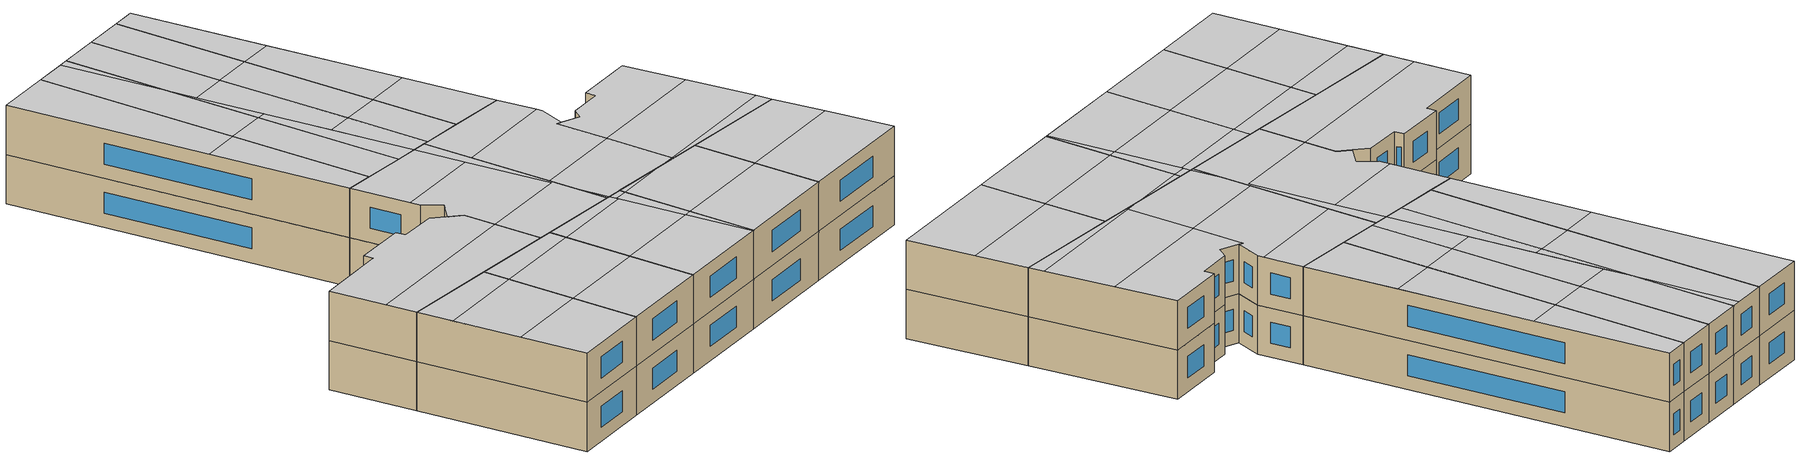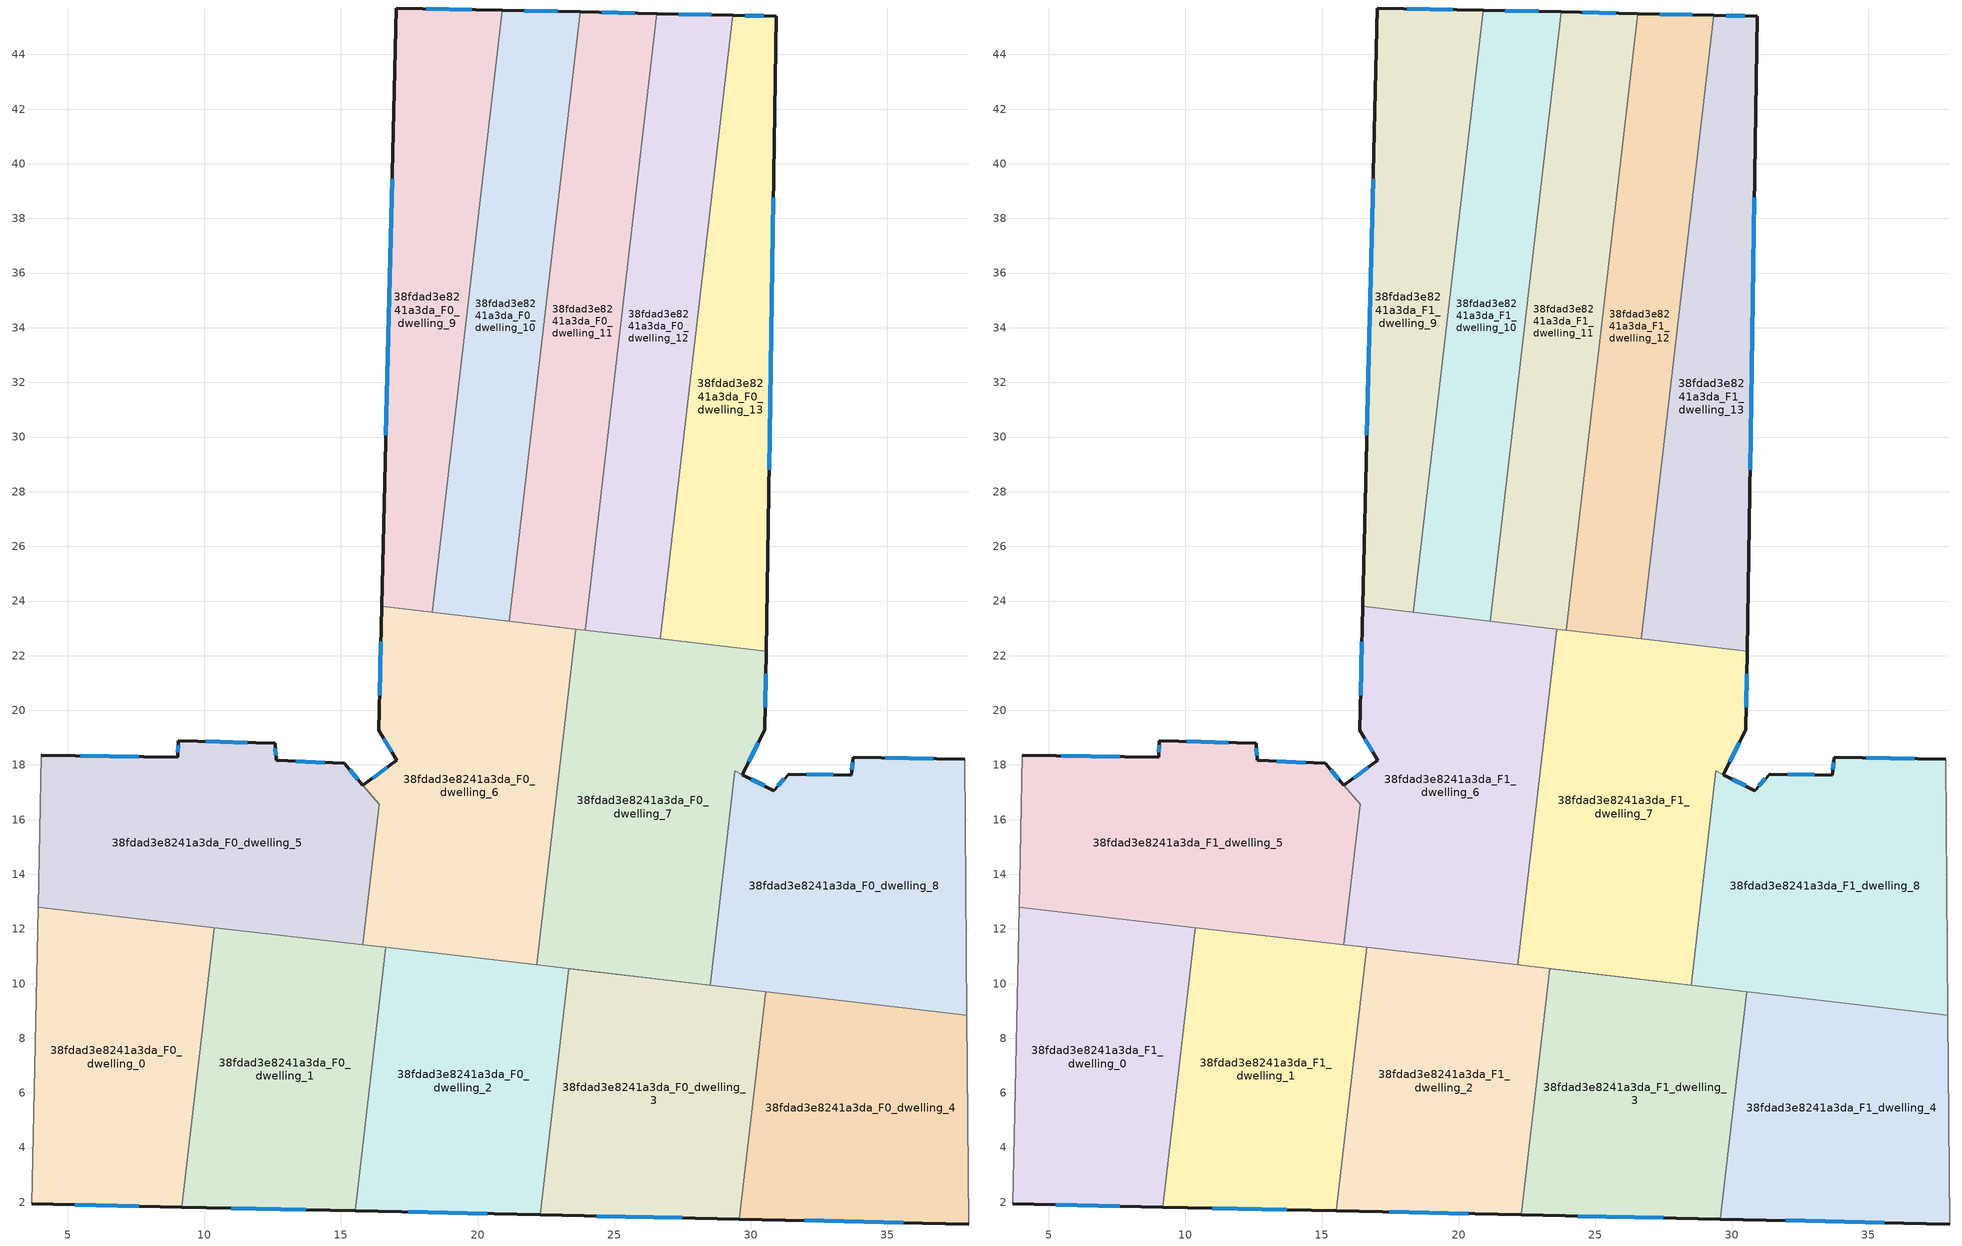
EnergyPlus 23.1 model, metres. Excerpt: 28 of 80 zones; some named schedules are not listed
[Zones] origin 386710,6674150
38fdad3e8241a3da_F0_dwelling_0
 floor ground (EU_floor_Construction): 10.37,12.05 9.18,1.82 3.69,1.94 3.92,12.8 z0
 wall outside (EU_wall_Construction): 3.69,1.94 9.18,1.82 z0:3
 wall adiabatic (EU_wall_Construction): 3.92,12.8 3.69,1.94 z0:3
 wall to 38fdad3e8241a3da_F0_dwelling_1 (EU_wall_Construction): 9.18,1.82 10.37,12.05 z0:3
 wall to 38fdad3e8241a3da_F0_dwelling_5 (EU_wall_Construction): 10.37,12.05 3.92,12.8 z0:3
 window (EU_Window_Construction): 5.26,1.9 7.61,1.85 z0.86:2.14
38fdad3e8241a3da_F0_dwelling_1
 floor ground (EU_floor_Construction): 16.65,11.32 15.53,1.68 9.18,1.82 10.37,12.05 z0
 wall outside (EU_wall_Construction): 9.18,1.82 15.53,1.68 z0:3
 wall to 38fdad3e8241a3da_F0_dwelling_2 (EU_wall_Construction): 15.53,1.68 16.65,11.32 z0:3
 wall to 38fdad3e8241a3da_F0_dwelling_6 (EU_wall_Construction): 16.65,11.32 15.8,11.42 z0:3
 wall to 38fdad3e8241a3da_F0_dwelling_5 (EU_wall_Construction): 15.8,11.42 10.37,12.05 z0:3
 window (EU_Window_Construction): 10.99,1.78 13.71,1.72 z0.86:2.14
38fdad3e8241a3da_F0_dwelling_10
 floor ground (EU_floor_Construction): 23.75,45.56 21.16,23.26 18.35,23.59 20.91,45.62 z0
 wall outside (EU_wall_Construction): 23.75,45.56 20.91,45.62 z0:3
 wall to 38fdad3e8241a3da_F0_dwelling_9 (EU_wall_Construction): 20.91,45.62 18.35,23.59 z0:3
 wall to 38fdad3e8241a3da_F0_dwelling_11 (EU_wall_Construction): 21.16,23.26 23.75,45.56 z0:3
 wall to 38fdad3e8241a3da_F0_dwelling_6 (EU_wall_Construction): 18.35,23.59 21.16,23.26 z0:3
 window (EU_Window_Construction): 22.94,45.57 21.72,45.6 z0.86:2.14
38fdad3e8241a3da_F0_dwelling_11
 floor ground (EU_floor_Construction): 26.56,45.5 23.94,22.93 21.16,23.26 23.75,45.56 z0
 wall outside (EU_wall_Construction): 26.56,45.5 23.75,45.56 z0:3
 wall to 38fdad3e8241a3da_F0_dwelling_12 (EU_wall_Construction): 23.94,22.93 26.56,45.5 z0:3
 wall to 38fdad3e8241a3da_F0_dwelling_7 (EU_wall_Construction): 23.59,22.98 23.94,22.93 z0:3
 wall to 38fdad3e8241a3da_F0_dwelling_6 (EU_wall_Construction): 21.16,23.26 23.59,22.98 z0:3
 window (EU_Window_Construction): 25.76,45.51 24.55,45.54 z0.86:2.14
38fdad3e8241a3da_F0_dwelling_12
 floor ground (EU_floor_Construction): 29.34,45.43 26.69,22.62 23.94,22.93 26.56,45.5 z0
 wall outside (EU_wall_Construction): 29.34,45.43 26.56,45.5 z0:3
 wall to 38fdad3e8241a3da_F0_dwelling_13 (EU_wall_Construction): 26.69,22.62 29.34,45.43 z0:3
 wall to 38fdad3e8241a3da_F0_dwelling_7 (EU_wall_Construction): 23.94,22.93 26.69,22.62 z0:3
 window (EU_Window_Construction): 28.55,45.45 27.36,45.48 z0.86:2.14
38fdad3e8241a3da_F0_dwelling_13
 floor ground (EU_floor_Construction): 30.93,45.4 30.56,22.17 26.69,22.62 29.34,45.43 z0
 wall outside (EU_wall_Construction): 30.56,22.17 30.93,45.4 29.34,45.43 z0:3
 wall to 38fdad3e8241a3da_F0_dwelling_7 (EU_wall_Construction): 26.69,22.62 30.56,22.17 z0:3
 window (EU_Window_Construction): 30.48,45.41 29.8,45.43 / 30.67,28.8 30.83,38.76 z0.86:2.14
38fdad3e8241a3da_F0_dwelling_2
 floor ground (EU_floor_Construction): 28.51,9.94 23.34,10.54 22.29,1.54 15.53,1.68 16.65,11.32 z0
 wall outside (EU_wall_Construction): 15.53,1.68 22.29,1.54 z0:3
 wall to 38fdad3e8241a3da_F0_dwelling_3 (EU_wall_Construction): 22.29,1.54 23.34,10.54 28.51,9.94 z0:3
 wall to 38fdad3e8241a3da_F0_dwelling_7 (EU_wall_Construction): 28.51,9.94 22.17,10.68 z0:3
 wall to 38fdad3e8241a3da_F0_dwelling_6 (EU_wall_Construction): 22.17,10.68 16.65,11.32 z0:3
 window (EU_Window_Construction): 17.46,1.64 20.36,1.58 z0.86:2.14
38fdad3e8241a3da_F0_dwelling_3
 floor ground (EU_floor_Construction): 30.54,9.71 29.57,1.38 22.29,1.54 23.34,10.54 z0
 wall outside (EU_wall_Construction): 22.29,1.54 29.57,1.38 z0:3
 wall to 38fdad3e8241a3da_F0_dwelling_4 (EU_wall_Construction): 29.57,1.38 30.54,9.71 z0:3
 wall to 38fdad3e8241a3da_F0_dwelling_8 (EU_wall_Construction): 30.54,9.71 28.51,9.94 z0:3
 window (EU_Window_Construction): 24.37,1.49 27.49,1.43 z0.86:2.14
38fdad3e8241a3da_F0_dwelling_4
 floor ground (EU_floor_Construction): 37.91,8.85 37.97,1.2 29.57,1.38 30.54,9.71 z0
 wall outside (EU_wall_Construction): 29.57,1.38 37.97,1.2 z0:3
 wall adiabatic (EU_wall_Construction): 37.97,1.2 37.91,8.85 z0:3
 wall to 38fdad3e8241a3da_F0_dwelling_8 (EU_wall_Construction): 37.91,8.85 30.54,9.71 z0:3
 window (EU_Window_Construction): 31.97,1.33 35.57,1.25 z0.86:2.14
38fdad3e8241a3da_F0_dwelling_5
 floor ground (EU_floor_Construction): 15.13,18.06 16.4,16.56 15.8,11.42 3.92,12.8 4.04,18.36 9.02,18.28 9.05,18.89 12.59,18.79 12.63,18.17 z0
 wall outside (EU_wall_Construction): 15.81,17.26 15.13,18.06 12.63,18.17 12.59,18.79 9.05,18.89 9.02,18.28 4.04,18.36 z0:3
 wall to 38fdad3e8241a3da_F0_dwelling_6 (EU_wall_Construction): 15.8,11.42 16.4,16.56 15.81,17.26 z0:3
 wall adiabatic (EU_wall_Construction): 4.04,18.36 3.92,12.8 z0:3
 window (EU_Window_Construction): 9.04,18.72 9.03,18.46 / 11.58,18.82 10.06,18.86 / 12.62,18.35 12.6,18.62 / 14.41,18.09 13.34,18.14 / 7.6,18.3 5.47,18.34 / 15.61,17.48 15.32,17.83 z0.86:2.14
38fdad3e8241a3da_F0_dwelling_6
 floor ground (EU_floor_Construction): 23.59,22.98 22.17,10.68 15.8,11.42 16.4,16.56 15.81,17.26 17.05,18.17 16.38,19.26 16.49,23.8 z0
 wall outside (EU_wall_Construction): 16.49,23.8 16.38,19.26 17.05,18.17 15.81,17.26 z0:3
 wall to 38fdad3e8241a3da_F0_dwelling_7 (EU_wall_Construction): 22.17,10.68 23.59,22.98 z0:3
 wall to 38fdad3e8241a3da_F0_dwelling_9 (EU_wall_Construction): 18.35,23.59 16.49,23.8 z0:3
 window (EU_Window_Construction): 16.57,18.95 16.86,18.48 / 16.46,22.5 16.41,20.56 / 16.69,17.91 16.16,17.52 z0.86:2.14
38fdad3e8241a3da_F0_dwelling_7
 floor ground (EU_floor_Construction): 30.56,22.17 30.52,19.28 29.68,17.65 29.42,17.78 28.51,9.94 22.17,10.68 23.59,22.98 z0
 wall outside (EU_wall_Construction): 29.68,17.65 30.52,19.28 30.56,22.17 z0:3
 wall to 38fdad3e8241a3da_F0_dwelling_8 (EU_wall_Construction): 28.51,9.94 29.42,17.78 29.68,17.65 z0:3
 window (EU_Window_Construction): 30.53,20.11 30.55,21.34 / 29.92,18.12 30.28,18.82 z0.86:2.14
38fdad3e8241a3da_F0_dwelling_8
 floor ground (EU_floor_Construction): 37.84,18.2 37.91,8.85 28.51,9.94 29.42,17.78 30.84,17.07 31.38,17.67 33.68,17.63 33.76,18.29 z0
 wall outside (EU_wall_Construction): 37.84,18.2 33.76,18.29 33.68,17.63 31.38,17.67 30.84,17.07 29.68,17.65 z0:3
 wall adiabatic (EU_wall_Construction): 37.91,8.85 37.84,18.2 z0:3
 window (EU_Window_Construction): 33.74,18.1 33.7,17.82 / 36.67,18.23 34.92,18.27 / 31.23,17.49 30.99,17.24 / 33.02,17.64 32.04,17.66 / 30.51,17.23 30.01,17.48 z0.86:2.14
38fdad3e8241a3da_F0_dwelling_9
 floor ground (EU_floor_Construction): 20.91,45.62 18.35,23.59 16.49,23.8 17.02,45.7 z0
 wall outside (EU_wall_Construction): 20.91,45.62 17.02,45.7 16.49,23.8 z0:3
 window (EU_Window_Construction): 16.87,39.44 16.64,30.06 / 19.8,45.64 18.13,45.68 z0.86:2.14
38fdad3e8241a3da_F1_dwelling_0
 floor to 38fdad3e8241a3da_F0_dwelling_0 (EU_floor_Construction): 10.37,12.05 9.18,1.82 3.69,1.94 3.92,12.8 z3
 wall outside (EU_wall_Construction): 3.69,1.94 9.18,1.82 z3:6
 wall adiabatic (EU_wall_Construction): 3.92,12.8 3.69,1.94 z3:6
 wall to 38fdad3e8241a3da_F1_dwelling_1 (EU_wall_Construction): 9.18,1.82 10.37,12.05 z3:6
 wall to 38fdad3e8241a3da_F1_dwelling_5 (EU_wall_Construction): 10.37,12.05 3.92,12.8 z3:6
 window (EU_Window_Construction): 5.26,1.9 7.61,1.85 z3.86:5.14
 ceiling to 38fdad3e8241a3da_F2_dwelling_4 (EU_floor_Construction): 9.67,6.08 10.17,10.35 3.87,10.48 3.78,6.21 z6
 ceiling adiabatic (EU_roof_Construction): 10.17,10.35 10.37,12.05 3.92,12.8 3.87,10.48 z6
 ceiling to 38fdad3e8241a3da_F2_dwelling_5 (EU_floor_Construction): 9.18,1.82 9.67,6.08 3.78,6.21 3.69,1.94 z6
38fdad3e8241a3da_F1_dwelling_1
 floor to 38fdad3e8241a3da_F0_dwelling_1 (EU_floor_Construction): 16.65,11.32 15.53,1.68 9.18,1.82 10.37,12.05 z3
 wall outside (EU_wall_Construction): 9.18,1.82 15.53,1.68 z3:6
 wall to 38fdad3e8241a3da_F1_dwelling_2 (EU_wall_Construction): 15.53,1.68 16.65,11.32 z3:6
 wall to 38fdad3e8241a3da_F1_dwelling_6 (EU_wall_Construction): 16.65,11.32 15.8,11.42 z3:6
 wall to 38fdad3e8241a3da_F1_dwelling_5 (EU_wall_Construction): 15.8,11.42 10.37,12.05 z3:6
 window (EU_Window_Construction): 10.99,1.78 13.71,1.72 z3.86:5.14
 ceiling to 38fdad3e8241a3da_F2_dwelling_4 (EU_floor_Construction): 16.02,5.95 16.52,10.21 10.17,10.35 9.67,6.08 z6
 ceiling to 38fdad3e8241a3da_F2_dwelling_5 (EU_floor_Construction): 15.53,1.68 16.02,5.95 9.67,6.08 9.18,1.82 z6
 ceiling to 38fdad3e8241a3da_F2_dwelling_3 (EU_floor_Construction): 16.52,10.21 16.65,11.32 10.37,12.05 10.17,10.35 z6
38fdad3e8241a3da_F1_dwelling_10
 floor to 38fdad3e8241a3da_F0_dwelling_10 (EU_floor_Construction): 23.75,45.56 21.16,23.26 18.35,23.59 20.91,45.62 z3
 wall outside (EU_wall_Construction): 23.75,45.56 20.91,45.62 z3:6
 wall to 38fdad3e8241a3da_F1_dwelling_9 (EU_wall_Construction): 20.91,45.62 18.35,23.59 z3:6
 wall to 38fdad3e8241a3da_F1_dwelling_11 (EU_wall_Construction): 21.16,23.26 23.75,45.56 z3:6
 wall to 38fdad3e8241a3da_F1_dwelling_6 (EU_wall_Construction): 18.35,23.59 21.16,23.26 z3:6
 window (EU_Window_Construction): 22.94,45.57 21.72,45.6 z3.86:5.14
 ceiling to 38fdad3e8241a3da_F2_dwelling_1 (EU_floor_Construction): 21.16,23.26 22.25,32.66 19.41,32.72 18.35,23.59 z6
 ceiling to 38fdad3e8241a3da_F2_dwelling_0 (EU_floor_Construction): 22.25,32.66 22.98,38.9 23.12,45.57 20.91,45.62 19.41,32.72 z6
 ceiling to 38fdad3e8241a3da_F2_dwelling_6 (EU_floor_Construction): 22.98,38.9 23.75,45.56 23.12,45.57 z6
38fdad3e8241a3da_F1_dwelling_11
 floor to 38fdad3e8241a3da_F0_dwelling_11 (EU_floor_Construction): 26.56,45.5 23.94,22.93 21.16,23.26 23.75,45.56 z3
 wall outside (EU_wall_Construction): 26.56,45.5 23.75,45.56 z3:6
 wall to 38fdad3e8241a3da_F1_dwelling_12 (EU_wall_Construction): 23.94,22.93 26.56,45.5 z3:6
 wall to 38fdad3e8241a3da_F1_dwelling_7 (EU_wall_Construction): 23.59,22.98 23.94,22.93 z3:6
 wall to 38fdad3e8241a3da_F1_dwelling_6 (EU_wall_Construction): 21.16,23.26 23.59,22.98 z3:6
 window (EU_Window_Construction): 25.76,45.51 24.55,45.54 z3.86:5.14
 ceiling to 38fdad3e8241a3da_F2_dwelling_6 (EU_floor_Construction): 25.56,36.87 26.56,45.5 23.75,45.56 22.98,38.9 22.93,36.93 z6
 ceiling to 38fdad3e8241a3da_F2_dwelling_7 (EU_floor_Construction): 24.57,28.3 25.56,36.87 22.93,36.93 22.75,28.34 z6
 ceiling to 38fdad3e8241a3da_F2_dwelling_0 (EU_floor_Construction): 22.84,32.65 22.98,38.9 22.25,32.66 z6
 ceiling to 38fdad3e8241a3da_F2_dwelling_1 (EU_floor_Construction): 22.64,23.09 22.84,32.65 22.25,32.66 21.16,23.26 z6
 ceiling to 38fdad3e8241a3da_F2_dwelling_8 (EU_floor_Construction): 23.94,22.94 24.57,28.3 22.75,28.34 22.64,23.09 z6
38fdad3e8241a3da_F1_dwelling_12
 floor to 38fdad3e8241a3da_F0_dwelling_12 (EU_floor_Construction): 29.34,45.43 26.69,22.62 23.94,22.93 26.56,45.5 z3
 wall outside (EU_wall_Construction): 29.34,45.43 26.56,45.5 z3:6
 wall to 38fdad3e8241a3da_F1_dwelling_13 (EU_wall_Construction): 26.69,22.62 29.34,45.43 z3:6
 wall to 38fdad3e8241a3da_F1_dwelling_7 (EU_wall_Construction): 23.94,22.93 26.69,22.62 z3:6
 window (EU_Window_Construction): 28.55,45.45 27.36,45.48 z3.86:5.14
 ceiling to 38fdad3e8241a3da_F2_dwelling_7 (EU_floor_Construction): 27.35,28.24 28.34,36.81 25.56,36.87 24.57,28.3 z6
 ceiling to 38fdad3e8241a3da_F2_dwelling_6 (EU_floor_Construction): 28.34,36.81 29.34,45.43 26.56,45.5 25.56,36.87 z6
 ceiling to 38fdad3e8241a3da_F2_dwelling_8 (EU_floor_Construction): 26.69,22.62 27.35,28.24 24.57,28.3 23.94,22.94 z6
38fdad3e8241a3da_F1_dwelling_13
 floor to 38fdad3e8241a3da_F0_dwelling_13 (EU_floor_Construction): 30.93,45.4 30.56,22.17 26.69,22.62 29.34,45.43 z3
 wall outside (EU_wall_Construction): 30.56,22.17 30.93,45.4 29.34,45.43 z3:6
 wall to 38fdad3e8241a3da_F1_dwelling_7 (EU_wall_Construction): 26.69,22.62 30.56,22.17 z3:6
 window (EU_Window_Construction): 30.48,45.41 29.8,45.43 / 30.67,28.8 30.83,38.76 z3.86:5.14
 ceiling adiabatic (EU_roof_Construction): 30.56,22.17 30.66,28.17 27.35,28.24 26.69,22.62 z6
 ceiling to 38fdad3e8241a3da_F2_dwelling_7 (EU_floor_Construction): 30.66,28.17 30.79,36.76 28.34,36.81 27.35,28.24 z6
 ceiling to 38fdad3e8241a3da_F2_dwelling_6 (EU_floor_Construction): 30.79,36.76 30.93,45.4 29.34,45.43 28.34,36.81 z6
38fdad3e8241a3da_F1_dwelling_2
 floor to 38fdad3e8241a3da_F0_dwelling_2 (EU_floor_Construction): 28.51,9.94 23.34,10.54 22.29,1.54 15.53,1.68 16.65,11.32 z3
 wall outside (EU_wall_Construction): 15.53,1.68 22.29,1.54 z3:6
 wall to 38fdad3e8241a3da_F1_dwelling_3 (EU_wall_Construction): 22.29,1.54 23.34,10.54 28.51,9.94 z3:6
 wall to 38fdad3e8241a3da_F1_dwelling_7 (EU_wall_Construction): 28.51,9.94 22.17,10.68 z3:6
 wall to 38fdad3e8241a3da_F1_dwelling_6 (EU_wall_Construction): 22.17,10.68 16.65,11.32 z3:6
 window (EU_Window_Construction): 17.46,1.64 20.36,1.58 z3.86:5.14
 ceiling to 38fdad3e8241a3da_F2_dwelling_3 (EU_floor_Construction): 22.36,10.09 22.37,10.66 16.65,11.32 16.52,10.21 z6
 ceiling to 38fdad3e8241a3da_F2_dwelling_5 (EU_floor_Construction): 22.18,1.54 22.27,5.81 16.02,5.95 15.53,1.68 z6
 ceiling to 38fdad3e8241a3da_F2_dwelling_11 (EU_floor_Construction): 22.79,5.83 23.29,10.17 22.36,10.18 22.27,5.84 z6
 ceiling to 38fdad3e8241a3da_F2_dwelling_4 (EU_floor_Construction): 22.27,5.81 22.27,5.84 22.36,10.09 16.52,10.21 16.02,5.95 z6
 ceiling to 38fdad3e8241a3da_F2_dwelling_10 (EU_floor_Construction): 27.35,10.08 22.37,10.66 22.36,10.18 23.29,10.17 23.34,10.54 z6
 ceiling to 38fdad3e8241a3da_F2_dwelling_12 (EU_floor_Construction): 22.29,1.54 22.79,5.83 22.27,5.84 22.27,5.81 22.18,1.54 z6
38fdad3e8241a3da_F1_dwelling_3
 floor to 38fdad3e8241a3da_F0_dwelling_3 (EU_floor_Construction): 30.54,9.71 29.57,1.38 22.29,1.54 23.34,10.54 z3
 wall outside (EU_wall_Construction): 22.29,1.54 29.57,1.38 z3:6
 wall to 38fdad3e8241a3da_F1_dwelling_4 (EU_wall_Construction): 29.57,1.38 30.54,9.71 z3:6
 wall to 38fdad3e8241a3da_F1_dwelling_8 (EU_wall_Construction): 30.54,9.71 28.51,9.94 z3:6
 window (EU_Window_Construction): 24.37,1.49 27.49,1.43 z3.86:5.14
 ceiling to 38fdad3e8241a3da_F2_dwelling_11 (EU_floor_Construction): 30.07,5.68 30.54,9.71 27.35,10.08 23.29,10.17 22.79,5.83 z6
 ceiling to 38fdad3e8241a3da_F2_dwelling_12 (EU_floor_Construction): 29.57,1.38 30.07,5.68 22.79,5.83 22.29,1.54 z6
 ceiling to 38fdad3e8241a3da_F2_dwelling_10 (EU_floor_Construction): 27.35,10.08 23.34,10.54 23.29,10.17 z6
38fdad3e8241a3da_F1_dwelling_4
 floor to 38fdad3e8241a3da_F0_dwelling_4 (EU_floor_Construction): 37.91,8.85 37.97,1.2 29.57,1.38 30.54,9.71 z3
 wall outside (EU_wall_Construction): 29.57,1.38 37.97,1.2 z3:6
 wall adiabatic (EU_wall_Construction): 37.97,1.2 37.91,8.85 z3:6
 wall to 38fdad3e8241a3da_F1_dwelling_8 (EU_wall_Construction): 37.91,8.85 30.54,9.71 z3:6
 window (EU_Window_Construction): 31.97,1.33 35.57,1.25 z3.86:5.14
 ceiling to 38fdad3e8241a3da_F2_dwelling_12 (EU_floor_Construction): 37.97,1.2 37.94,5.51 30.07,5.68 29.57,1.38 z6
 ceiling to 38fdad3e8241a3da_F2_dwelling_11 (EU_floor_Construction): 37.94,5.51 37.91,8.85 30.54,9.71 30.07,5.68 z6
38fdad3e8241a3da_F1_dwelling_5
 floor to 38fdad3e8241a3da_F0_dwelling_5 (EU_floor_Construction): 15.13,18.06 16.4,16.56 15.8,11.42 3.92,12.8 4.04,18.36 9.02,18.28 9.05,18.89 12.59,18.79 12.63,18.17 z3
 wall outside (EU_wall_Construction): 15.81,17.26 15.13,18.06 12.63,18.17 12.59,18.79 9.05,18.89 9.02,18.28 4.04,18.36 z3:6
 wall to 38fdad3e8241a3da_F1_dwelling_6 (EU_wall_Construction): 15.8,11.42 16.4,16.56 15.81,17.26 z3:6
 wall adiabatic (EU_wall_Construction): 4.04,18.36 3.92,12.8 z3:6
 window (EU_Window_Construction): 9.04,18.72 9.03,18.46 / 11.58,18.82 10.06,18.86 / 12.62,18.35 12.6,18.62 / 14.41,18.09 13.34,18.14 / 7.6,18.3 5.47,18.34 / 15.61,17.48 15.32,17.83 z3.86:5.14
 ceiling to 38fdad3e8241a3da_F2_dwelling_2 (EU_floor_Construction): 16.16,14.5 16.4,16.56 15.13,18.06 12.63,18.17 12.59,18.79 9.05,18.89 9.02,18.28 4.04,18.36 3.97,14.76 z6
 ceiling adiabatic (EU_roof_Construction): 15.8,11.42 16.16,14.5 3.97,14.76 3.92,12.8 z6
38fdad3e8241a3da_F1_dwelling_6
 floor to 38fdad3e8241a3da_F0_dwelling_6 (EU_floor_Construction): 23.59,22.98 22.17,10.68 15.8,11.42 16.4,16.56 15.81,17.26 17.05,18.17 16.38,19.26 16.49,23.8 z3
 wall outside (EU_wall_Construction): 16.49,23.8 16.38,19.26 17.05,18.17 15.81,17.26 z3:6
 wall to 38fdad3e8241a3da_F1_dwelling_7 (EU_wall_Construction): 22.17,10.68 23.59,22.98 z3:6
 wall to 38fdad3e8241a3da_F1_dwelling_9 (EU_wall_Construction): 18.35,23.59 16.49,23.8 z3:6
 window (EU_Window_Construction): 16.57,18.95 16.86,18.48 / 16.46,22.5 16.41,20.56 / 16.69,17.91 16.16,17.52 z3.86:5.14
 ceiling to 38fdad3e8241a3da_F2_dwelling_2 (EU_floor_Construction): 22.45,14.36 22.57,19.81 16.4,19.94 16.38,19.26 17.05,18.17 15.81,17.26 16.4,16.56 16.16,14.5 z6
 ceiling to 38fdad3e8241a3da_F2_dwelling_1 (EU_floor_Construction): 22.57,19.81 22.64,23.09 16.49,23.8 16.4,19.94 z6
 ceiling adiabatic (EU_roof_Construction): 22.17,10.68 23.59,22.98 22.64,23.09 22.45,14.36 16.16,14.5 15.8,11.42 z6
38fdad3e8241a3da_F1_dwelling_7
 floor to 38fdad3e8241a3da_F0_dwelling_7 (EU_floor_Construction): 30.56,22.17 30.52,19.28 29.68,17.65 29.42,17.78 28.51,9.94 22.17,10.68 23.59,22.98 z3
 wall outside (EU_wall_Construction): 29.68,17.65 30.52,19.28 30.56,22.17 z3:6
 wall to 38fdad3e8241a3da_F1_dwelling_8 (EU_wall_Construction): 28.51,9.94 29.42,17.78 29.68,17.65 z3:6
 window (EU_Window_Construction): 30.53,20.11 30.55,21.34 / 29.92,18.12 30.28,18.82 z3.86:5.14
 ceiling to 38fdad3e8241a3da_F2_dwelling_9 (EU_floor_Construction): 29.03,14.42 29.42,17.78 29.68,17.65 30.52,19.28 30.52,19.63 23.22,19.78 22.62,14.56 z6
 ceiling to 38fdad3e8241a3da_F2_dwelling_8 (EU_floor_Construction): 30.52,19.63 30.56,22.17 23.59,22.98 23.22,19.78 z6
 ceiling to 38fdad3e8241a3da_F2_dwelling_10 (EU_floor_Construction): 28.52,10.05 29.03,14.42 22.62,14.56 22.42,12.86 22.37,10.66 27.35,10.08 z6
 ceiling adiabatic (EU_roof_Construction): 22.37,10.66 22.42,12.86 22.17,10.68 z6; 28.51,9.94 28.52,10.05 27.35,10.08 z6
38fdad3e8241a3da_F1_dwelling_8
 floor to 38fdad3e8241a3da_F0_dwelling_8 (EU_floor_Construction): 37.84,18.2 37.91,8.85 28.51,9.94 29.42,17.78 30.84,17.07 31.38,17.67 33.68,17.63 33.76,18.29 z3
 wall outside (EU_wall_Construction): 37.84,18.2 33.76,18.29 33.68,17.63 31.38,17.67 30.84,17.07 29.68,17.65 z3:6
 wall adiabatic (EU_wall_Construction): 37.91,8.85 37.84,18.2 z3:6
 window (EU_Window_Construction): 33.74,18.1 33.7,17.82 / 36.67,18.23 34.92,18.27 / 31.23,17.49 30.99,17.24 / 33.02,17.64 32.04,17.66 / 30.51,17.23 30.01,17.48 z3.86:5.14
 ceiling to 38fdad3e8241a3da_F2_dwelling_10 (EU_floor_Construction): 37.9,9.85 37.87,14.23 29.03,14.42 28.52,10.05 z6
 ceiling adiabatic (EU_roof_Construction): 37.91,8.85 37.9,9.85 28.52,10.05 28.51,9.94 z6
 ceiling to 38fdad3e8241a3da_F2_dwelling_9 (EU_floor_Construction): 37.87,14.23 37.84,18.2 33.76,18.29 33.68,17.63 31.38,17.67 30.84,17.07 29.42,17.78 29.03,14.42 z6
38fdad3e8241a3da_F1_dwelling_9
 floor to 38fdad3e8241a3da_F0_dwelling_9 (EU_floor_Construction): 20.91,45.62 18.35,23.59 16.49,23.8 17.02,45.7 z3
 wall outside (EU_wall_Construction): 20.91,45.62 17.02,45.7 16.49,23.8 z3:6
 window (EU_Window_Construction): 16.87,39.44 16.64,30.06 / 19.8,45.64 18.13,45.68 z3.86:5.14
 ceiling to 38fdad3e8241a3da_F2_dwelling_0 (EU_floor_Construction): 19.41,32.72 20.91,45.62 17.02,45.7 16.71,32.78 z6
 ceiling to 38fdad3e8241a3da_F2_dwelling_1 (EU_floor_Construction): 18.35,23.59 19.41,32.72 16.71,32.78 16.49,23.8 z6
[Building]
EU S2 Campaign: North Axis=0; Terrain=City; Solar Distribution=FullExterior
[Site:Location]
Helsinki-Vantaa.AP: Latitude=60.317; Longitude=24.963; Time Zone=2; Elevation=54.6
[SizingPeriod:WeatherFileDays]
AnnualSizingPeriod: Begin Month=1; Begin Day of Month=1; End Month=12; End Day of Month=31; Day of Week for Start Day=Monday; Use Weather File Daylight Saving Period=No; Use Weather File Rain and Snow Indicators=No
[MATERIAL]
EU_InternalMass_Material: Roughness=MediumRough; Thickness=0.1; Conductivity=1; Density=1800; Specific Heat=900; Thermal Absorptance=0.9; Solar Absorptance=0.7; Visible Absorptance=0.7
[MATERIAL:NOMASS] Roughness=MediumRough; Thermal Absorptance=0.9; Solar Absorptance=0.7; Visible Absorptance=0.7
Name | Thermal Resistance
EU_wall_NoMass | 1.10183
EU_roof_NoMass; EU_floor_NoMass | 1.70606
[WINDOWMATERIAL:SIMPLEGLAZINGSYSTEM]
EU_Window_SimpleGlazing: UFactor=3.11035; Solar Heat Gain Coefficient=0.8; Visible Transmittance=0.8
[CONSTRUCTION]
EU_wall_Construction: EU_wall_NoMass
EU_roof_Construction: EU_roof_NoMass
EU_floor_Construction: EU_floor_NoMass
EU_Window_Construction: EU_Window_SimpleGlazing
EU_InternalMass_Construction: EU_InternalMass_Material
[ZONE] Type=1; Multiplier=1; Ceiling Height=autocalculate; Floor Area=autocalculate; Part of Total Floor Area=Yes
Name | Volume
38fdad3e8241a3da_F0_dwelling_0; 38fdad3e8241a3da_F1_dwelling_0; 38fdad3e8241a3da_F0_dwelling_1; 38fdad3e8241a3da_F1_dwelling_1; 38fdad3e8241a3da_F0_dwelling_3; 38fdad3e8241a3da_F1_dwelling_3 | 189.677
38fdad3e8241a3da_F0_dwelling_10; 38fdad3e8241a3da_F1_dwelling_10 | 189.637
38fdad3e8241a3da_F0_dwelling_11; 38fdad3e8241a3da_F1_dwelling_11 | 189.736
38fdad3e8241a3da_F0_dwelling_12; 38fdad3e8241a3da_F1_dwelling_12 | 189.709
38fdad3e8241a3da_F0_dwelling_13; 38fdad3e8241a3da_F1_dwelling_13 | 189.653
38fdad3e8241a3da_F0_dwelling_2; 38fdad3e8241a3da_F1_dwelling_2 | 189.669
38fdad3e8241a3da_F0_dwelling_4; 38fdad3e8241a3da_F1_dwelling_4 | 189.673
38fdad3e8241a3da_F0_dwelling_5; 38fdad3e8241a3da_F1_dwelling_5 | 228.306
38fdad3e8241a3da_F0_dwelling_6; 38fdad3e8241a3da_F1_dwelling_6 | 245.888
38fdad3e8241a3da_F0_dwelling_7; 38fdad3e8241a3da_F1_dwelling_7 | 246.773
38fdad3e8241a3da_F0_dwelling_8 | 227.439
38fdad3e8241a3da_F1_dwelling_8 | 227.445
38fdad3e8241a3da_F0_dwelling_9; 38fdad3e8241a3da_F1_dwelling_9 | 189.683
[INTERNALMASS] Construction=EU_InternalMass_Construction
Name | Zone or ZoneList | Surface Area
38fdad3e8241a3da_F0_dwelling_0_EU_InternalMass | 38fdad3e8241a3da_F0_dwelling_0 | 63.2258
38fdad3e8241a3da_F0_dwelling_1_EU_InternalMass | 38fdad3e8241a3da_F0_dwelling_1 | 63.2255
38fdad3e8241a3da_F0_dwelling_2_EU_InternalMass | 38fdad3e8241a3da_F0_dwelling_2 | 63.224
38fdad3e8241a3da_F0_dwelling_3_EU_InternalMass | 38fdad3e8241a3da_F0_dwelling_3 | 63.2254
38fdad3e8241a3da_F0_dwelling_4_EU_InternalMass | 38fdad3e8241a3da_F0_dwelling_4 | 63.2244
38fdad3e8241a3da_F0_dwelling_5_EU_InternalMass | 38fdad3e8241a3da_F0_dwelling_5 | 76.1083
38fdad3e8241a3da_F0_dwelling_6_EU_InternalMass | 38fdad3e8241a3da_F0_dwelling_6 | 81.9629
38fdad3e8241a3da_F0_dwelling_7_EU_InternalMass | 38fdad3e8241a3da_F0_dwelling_7 | 82.2591
38fdad3e8241a3da_F0_dwelling_8_EU_InternalMass | 38fdad3e8241a3da_F0_dwelling_8 | 75.8163
38fdad3e8241a3da_F0_dwelling_9_EU_InternalMass | 38fdad3e8241a3da_F0_dwelling_9 | 63.228
38fdad3e8241a3da_F0_dwelling_10_EU_InternalMass | 38fdad3e8241a3da_F0_dwelling_10 | 63.2125
38fdad3e8241a3da_F0_dwelling_11_EU_InternalMass | 38fdad3e8241a3da_F0_dwelling_11 | 63.2453
38fdad3e8241a3da_F0_dwelling_12_EU_InternalMass | 38fdad3e8241a3da_F0_dwelling_12 | 63.236
38fdad3e8241a3da_F0_dwelling_13_EU_InternalMass | 38fdad3e8241a3da_F0_dwelling_13 | 63.218
38fdad3e8241a3da_F1_dwelling_0_EU_InternalMass | 38fdad3e8241a3da_F1_dwelling_0 | 63.2258
38fdad3e8241a3da_F1_dwelling_1_EU_InternalMass | 38fdad3e8241a3da_F1_dwelling_1 | 63.2255
38fdad3e8241a3da_F1_dwelling_2_EU_InternalMass | 38fdad3e8241a3da_F1_dwelling_2 | 63.224
38fdad3e8241a3da_F1_dwelling_3_EU_InternalMass | 38fdad3e8241a3da_F1_dwelling_3 | 63.2254
38fdad3e8241a3da_F1_dwelling_4_EU_InternalMass | 38fdad3e8241a3da_F1_dwelling_4 | 63.2244
38fdad3e8241a3da_F1_dwelling_5_EU_InternalMass | 38fdad3e8241a3da_F1_dwelling_5 | 76.1083
38fdad3e8241a3da_F1_dwelling_6_EU_InternalMass | 38fdad3e8241a3da_F1_dwelling_6 | 81.9629
38fdad3e8241a3da_F1_dwelling_7_EU_InternalMass | 38fdad3e8241a3da_F1_dwelling_7 | 82.2591
38fdad3e8241a3da_F1_dwelling_8_EU_InternalMass | 38fdad3e8241a3da_F1_dwelling_8 | 75.8163
38fdad3e8241a3da_F1_dwelling_9_EU_InternalMass | 38fdad3e8241a3da_F1_dwelling_9 | 63.228
38fdad3e8241a3da_F1_dwelling_10_EU_InternalMass | 38fdad3e8241a3da_F1_dwelling_10 | 63.2125
38fdad3e8241a3da_F1_dwelling_11_EU_InternalMass | 38fdad3e8241a3da_F1_dwelling_11 | 63.2453
38fdad3e8241a3da_F1_dwelling_12_EU_InternalMass | 38fdad3e8241a3da_F1_dwelling_12 | 63.236
38fdad3e8241a3da_F1_dwelling_13_EU_InternalMass | 38fdad3e8241a3da_F1_dwelling_13 | 63.218
[OTHEREQUIPMENT] Fuel Type=Electricity; Design Level Calculation Method=Watts/Area; Power per Zone Floor Area=1; Fraction Latent=0; Fraction Radiant=0; Fraction Lost=0; Carbon Dioxide Generation Rate=0; EndUse Subcategory=EU_Step8_InternalGains
Name | Zone or ZoneList or Space or SpaceList | Schedule
EU_Step8_InternalGain_38fdad3e8241a3da_F0_dwelling_0_f000 | 38fdad3e8241a3da_F0_dwelling_0 | EU_Step8_GainSchedule_38fdad3e8241a3da_F0_dwelling_0_f000
EU_Step8_InternalGain_38fdad3e8241a3da_F0_dwelling_1_f000 | 38fdad3e8241a3da_F0_dwelling_1 | EU_Step8_GainSchedule_38fdad3e8241a3da_F0_dwelling_1_f000
EU_Step8_InternalGain_38fdad3e8241a3da_F0_dwelling_2_f000 | 38fdad3e8241a3da_F0_dwelling_2 | EU_Step8_GainSchedule_38fdad3e8241a3da_F0_dwelling_2_f000
EU_Step8_InternalGain_38fdad3e8241a3da_F0_dwelling_3_f000 | 38fdad3e8241a3da_F0_dwelling_3 | EU_Step8_GainSchedule_38fdad3e8241a3da_F0_dwelling_3_f000
EU_Step8_InternalGain_38fdad3e8241a3da_F0_dwelling_4_f000 | 38fdad3e8241a3da_F0_dwelling_4 | EU_Step8_GainSchedule_38fdad3e8241a3da_F0_dwelling_4_f000
EU_Step8_InternalGain_38fdad3e8241a3da_F0_dwelling_5_f000 | 38fdad3e8241a3da_F0_dwelling_5 | EU_Step8_GainSchedule_38fdad3e8241a3da_F0_dwelling_5_f000
EU_Step8_InternalGain_38fdad3e8241a3da_F0_dwelling_6_f000 | 38fdad3e8241a3da_F0_dwelling_6 | EU_Step8_GainSchedule_38fdad3e8241a3da_F0_dwelling_6_f000
EU_Step8_InternalGain_38fdad3e8241a3da_F0_dwelling_7_f000 | 38fdad3e8241a3da_F0_dwelling_7 | EU_Step8_GainSchedule_38fdad3e8241a3da_F0_dwelling_7_f000
EU_Step8_InternalGain_38fdad3e8241a3da_F0_dwelling_8_f000 | 38fdad3e8241a3da_F0_dwelling_8 | EU_Step8_GainSchedule_38fdad3e8241a3da_F0_dwelling_8_f000
EU_Step8_InternalGain_38fdad3e8241a3da_F0_dwelling_9_f000 | 38fdad3e8241a3da_F0_dwelling_9 | EU_Step8_GainSchedule_38fdad3e8241a3da_F0_dwelling_9_f000
EU_Step8_InternalGain_38fdad3e8241a3da_F0_dwelling_10_f000 | 38fdad3e8241a3da_F0_dwelling_10 | EU_Step8_GainSchedule_38fdad3e8241a3da_F0_dwelling_10_f000
EU_Step8_InternalGain_38fdad3e8241a3da_F0_dwelling_11_f000 | 38fdad3e8241a3da_F0_dwelling_11 | EU_Step8_GainSchedule_38fdad3e8241a3da_F0_dwelling_11_f000
EU_Step8_InternalGain_38fdad3e8241a3da_F0_dwelling_12_f000 | 38fdad3e8241a3da_F0_dwelling_12 | EU_Step8_GainSchedule_38fdad3e8241a3da_F0_dwelling_12_f000
EU_Step8_InternalGain_38fdad3e8241a3da_F0_dwelling_13_f000 | 38fdad3e8241a3da_F0_dwelling_13 | EU_Step8_GainSchedule_38fdad3e8241a3da_F0_dwelling_13_f000
EU_Step8_InternalGain_38fdad3e8241a3da_F1_dwelling_0_f000 | 38fdad3e8241a3da_F1_dwelling_0 | EU_Step8_GainSchedule_38fdad3e8241a3da_F1_dwelling_0_f000
EU_Step8_InternalGain_38fdad3e8241a3da_F1_dwelling_1_f000 | 38fdad3e8241a3da_F1_dwelling_1 | EU_Step8_GainSchedule_38fdad3e8241a3da_F1_dwelling_1_f000
EU_Step8_InternalGain_38fdad3e8241a3da_F1_dwelling_2_f000 | 38fdad3e8241a3da_F1_dwelling_2 | EU_Step8_GainSchedule_38fdad3e8241a3da_F1_dwelling_2_f000
EU_Step8_InternalGain_38fdad3e8241a3da_F1_dwelling_3_f000 | 38fdad3e8241a3da_F1_dwelling_3 | EU_Step8_GainSchedule_38fdad3e8241a3da_F1_dwelling_3_f000
EU_Step8_InternalGain_38fdad3e8241a3da_F1_dwelling_4_f000 | 38fdad3e8241a3da_F1_dwelling_4 | EU_Step8_GainSchedule_38fdad3e8241a3da_F1_dwelling_4_f000
EU_Step8_InternalGain_38fdad3e8241a3da_F1_dwelling_5_f000 | 38fdad3e8241a3da_F1_dwelling_5 | EU_Step8_GainSchedule_38fdad3e8241a3da_F1_dwelling_5_f000
EU_Step8_InternalGain_38fdad3e8241a3da_F1_dwelling_6_f000 | 38fdad3e8241a3da_F1_dwelling_6 | EU_Step8_GainSchedule_38fdad3e8241a3da_F1_dwelling_6_f000
EU_Step8_InternalGain_38fdad3e8241a3da_F1_dwelling_7_f000 | 38fdad3e8241a3da_F1_dwelling_7 | EU_Step8_GainSchedule_38fdad3e8241a3da_F1_dwelling_7_f000
EU_Step8_InternalGain_38fdad3e8241a3da_F1_dwelling_8_f000 | 38fdad3e8241a3da_F1_dwelling_8 | EU_Step8_GainSchedule_38fdad3e8241a3da_F1_dwelling_8_f000
EU_Step8_InternalGain_38fdad3e8241a3da_F1_dwelling_9_f000 | 38fdad3e8241a3da_F1_dwelling_9 | EU_Step8_GainSchedule_38fdad3e8241a3da_F1_dwelling_9_f000
EU_Step8_InternalGain_38fdad3e8241a3da_F1_dwelling_10_f000 | 38fdad3e8241a3da_F1_dwelling_10 | EU_Step8_GainSchedule_38fdad3e8241a3da_F1_dwelling_10_f000
EU_Step8_InternalGain_38fdad3e8241a3da_F1_dwelling_11_f000 | 38fdad3e8241a3da_F1_dwelling_11 | EU_Step8_GainSchedule_38fdad3e8241a3da_F1_dwelling_11_f000
EU_Step8_InternalGain_38fdad3e8241a3da_F1_dwelling_12_f000 | 38fdad3e8241a3da_F1_dwelling_12 | EU_Step8_GainSchedule_38fdad3e8241a3da_F1_dwelling_12_f000
EU_Step8_InternalGain_38fdad3e8241a3da_F1_dwelling_13_f000 | 38fdad3e8241a3da_F1_dwelling_13 | EU_Step8_GainSchedule_38fdad3e8241a3da_F1_dwelling_13_f000
[ZONEVENTILATION:DESIGNFLOWRATE] Schedule=EU_AlwaysOn; Design Flow Rate Calculation Method=AirChanges/Hour; Air Changes per Hour=0.756316; Ventilation Type=Natural; Fan Pressure Rise=0; Fan Total Efficiency=1; Constant Term Coefficient=1; Temperature Term Coefficient=0; Velocity Term Coefficient=0; Velocity Squared Term Coefficient=0; Minimum Indoor Temperature=-100; Maximum Indoor Temperature=100; Delta Temperature=-100; Minimum Outdoor Temperature=-100; Maximum Outdoor Temperature=100; Maximum Wind Speed=40
Name | Zone or ZoneList or Space or SpaceList
EU_ConstantAir_38fdad3e8241a3da_F0_dwelling_0 | 38fdad3e8241a3da_F0_dwelling_0
EU_ConstantAir_38fdad3e8241a3da_F0_dwelling_1 | 38fdad3e8241a3da_F0_dwelling_1
EU_ConstantAir_38fdad3e8241a3da_F0_dwelling_2 | 38fdad3e8241a3da_F0_dwelling_2
EU_ConstantAir_38fdad3e8241a3da_F0_dwelling_3 | 38fdad3e8241a3da_F0_dwelling_3
EU_ConstantAir_38fdad3e8241a3da_F0_dwelling_4 | 38fdad3e8241a3da_F0_dwelling_4
EU_ConstantAir_38fdad3e8241a3da_F0_dwelling_5 | 38fdad3e8241a3da_F0_dwelling_5
EU_ConstantAir_38fdad3e8241a3da_F0_dwelling_6 | 38fdad3e8241a3da_F0_dwelling_6
EU_ConstantAir_38fdad3e8241a3da_F0_dwelling_7 | 38fdad3e8241a3da_F0_dwelling_7
EU_ConstantAir_38fdad3e8241a3da_F0_dwelling_8 | 38fdad3e8241a3da_F0_dwelling_8
EU_ConstantAir_38fdad3e8241a3da_F0_dwelling_9 | 38fdad3e8241a3da_F0_dwelling_9
EU_ConstantAir_38fdad3e8241a3da_F0_dwelling_10 | 38fdad3e8241a3da_F0_dwelling_10
EU_ConstantAir_38fdad3e8241a3da_F0_dwelling_11 | 38fdad3e8241a3da_F0_dwelling_11
EU_ConstantAir_38fdad3e8241a3da_F0_dwelling_12 | 38fdad3e8241a3da_F0_dwelling_12
EU_ConstantAir_38fdad3e8241a3da_F0_dwelling_13 | 38fdad3e8241a3da_F0_dwelling_13
EU_ConstantAir_38fdad3e8241a3da_F1_dwelling_0 | 38fdad3e8241a3da_F1_dwelling_0
EU_ConstantAir_38fdad3e8241a3da_F1_dwelling_1 | 38fdad3e8241a3da_F1_dwelling_1
EU_ConstantAir_38fdad3e8241a3da_F1_dwelling_2 | 38fdad3e8241a3da_F1_dwelling_2
EU_ConstantAir_38fdad3e8241a3da_F1_dwelling_3 | 38fdad3e8241a3da_F1_dwelling_3
EU_ConstantAir_38fdad3e8241a3da_F1_dwelling_4 | 38fdad3e8241a3da_F1_dwelling_4
EU_ConstantAir_38fdad3e8241a3da_F1_dwelling_5 | 38fdad3e8241a3da_F1_dwelling_5
EU_ConstantAir_38fdad3e8241a3da_F1_dwelling_6 | 38fdad3e8241a3da_F1_dwelling_6
EU_ConstantAir_38fdad3e8241a3da_F1_dwelling_7 | 38fdad3e8241a3da_F1_dwelling_7
EU_ConstantAir_38fdad3e8241a3da_F1_dwelling_8 | 38fdad3e8241a3da_F1_dwelling_8
EU_ConstantAir_38fdad3e8241a3da_F1_dwelling_9 | 38fdad3e8241a3da_F1_dwelling_9
EU_ConstantAir_38fdad3e8241a3da_F1_dwelling_10 | 38fdad3e8241a3da_F1_dwelling_10
EU_ConstantAir_38fdad3e8241a3da_F1_dwelling_11 | 38fdad3e8241a3da_F1_dwelling_11
EU_ConstantAir_38fdad3e8241a3da_F1_dwelling_12 | 38fdad3e8241a3da_F1_dwelling_12
EU_ConstantAir_38fdad3e8241a3da_F1_dwelling_13 | 38fdad3e8241a3da_F1_dwelling_13
[HVACTEMPLATE:ZONE:IDEALLOADSAIRSYSTEM] System Availability Schedule=EU_AlwaysOn; Maximum Heating Supply Air Temperature=50; Minimum Cooling Supply Air Temperature=13; Maximum Heating Supply Air Humidity Ratio=0.0156; Minimum Cooling Supply Air Humidity Ratio=0.0077; Heating Limit=NoLimit; Cooling Limit=NoLimit; Heating Availability Schedule=EU_AlwaysOn; Cooling Availability Schedule=EU_CoolingOff; Dehumidification Control Type=ConstantSensibleHeatRatio; Cooling Sensible Heat Ratio=0.7; Dehumidification Setpoint=60; Humidification Control Type=None; Humidification Setpoint=30; Outdoor Air Method=None; Outdoor Air Flow Rate per Person=0.00944; Outdoor Air Flow Rate per Zone Floor Area=0; Outdoor Air Flow Rate per Zone=0; Demand Controlled Ventilation Type=None; Outdoor Air Economizer Type=NoEconomizer; Heat Recovery Type=None; Sensible Heat Recovery Effectiveness=0.7; Latent Heat Recovery Effectiveness=0.65
Name | Template Thermostat
38fdad3e8241a3da_F0_dwelling_0 | EU_HeatOnly_38fdad3e8241a3da_F0_dwelling_0
38fdad3e8241a3da_F0_dwelling_1 | EU_HeatOnly_38fdad3e8241a3da_F0_dwelling_1
38fdad3e8241a3da_F0_dwelling_2 | EU_HeatOnly_38fdad3e8241a3da_F0_dwelling_2
38fdad3e8241a3da_F0_dwelling_3 | EU_HeatOnly_38fdad3e8241a3da_F0_dwelling_3
38fdad3e8241a3da_F0_dwelling_4 | EU_HeatOnly_38fdad3e8241a3da_F0_dwelling_4
38fdad3e8241a3da_F0_dwelling_5 | EU_HeatOnly_38fdad3e8241a3da_F0_dwelling_5
38fdad3e8241a3da_F0_dwelling_6 | EU_HeatOnly_38fdad3e8241a3da_F0_dwelling_6
38fdad3e8241a3da_F0_dwelling_7 | EU_HeatOnly_38fdad3e8241a3da_F0_dwelling_7
38fdad3e8241a3da_F0_dwelling_8 | EU_HeatOnly_38fdad3e8241a3da_F0_dwelling_8
38fdad3e8241a3da_F0_dwelling_9 | EU_HeatOnly_38fdad3e8241a3da_F0_dwelling_9
38fdad3e8241a3da_F0_dwelling_10 | EU_HeatOnly_38fdad3e8241a3da_F0_dwelling_10
38fdad3e8241a3da_F0_dwelling_11 | EU_HeatOnly_38fdad3e8241a3da_F0_dwelling_11
38fdad3e8241a3da_F0_dwelling_12 | EU_HeatOnly_38fdad3e8241a3da_F0_dwelling_12
38fdad3e8241a3da_F0_dwelling_13 | EU_HeatOnly_38fdad3e8241a3da_F0_dwelling_13
38fdad3e8241a3da_F1_dwelling_0 | EU_HeatOnly_38fdad3e8241a3da_F1_dwelling_0
38fdad3e8241a3da_F1_dwelling_1 | EU_HeatOnly_38fdad3e8241a3da_F1_dwelling_1
38fdad3e8241a3da_F1_dwelling_2 | EU_HeatOnly_38fdad3e8241a3da_F1_dwelling_2
38fdad3e8241a3da_F1_dwelling_3 | EU_HeatOnly_38fdad3e8241a3da_F1_dwelling_3
38fdad3e8241a3da_F1_dwelling_4 | EU_HeatOnly_38fdad3e8241a3da_F1_dwelling_4
38fdad3e8241a3da_F1_dwelling_5 | EU_HeatOnly_38fdad3e8241a3da_F1_dwelling_5
38fdad3e8241a3da_F1_dwelling_6 | EU_HeatOnly_38fdad3e8241a3da_F1_dwelling_6
38fdad3e8241a3da_F1_dwelling_7 | EU_HeatOnly_38fdad3e8241a3da_F1_dwelling_7
38fdad3e8241a3da_F1_dwelling_8 | EU_HeatOnly_38fdad3e8241a3da_F1_dwelling_8
38fdad3e8241a3da_F1_dwelling_9 | EU_HeatOnly_38fdad3e8241a3da_F1_dwelling_9
38fdad3e8241a3da_F1_dwelling_10 | EU_HeatOnly_38fdad3e8241a3da_F1_dwelling_10
38fdad3e8241a3da_F1_dwelling_11 | EU_HeatOnly_38fdad3e8241a3da_F1_dwelling_11
38fdad3e8241a3da_F1_dwelling_12 | EU_HeatOnly_38fdad3e8241a3da_F1_dwelling_12
38fdad3e8241a3da_F1_dwelling_13 | EU_HeatOnly_38fdad3e8241a3da_F1_dwelling_13
[SIZING:ZONE] Zone Cooling Design Supply Air Temperature Input Method=SupplyAirTemperature; Zone Cooling Design Supply Air Temperature=13; Zone Heating Design Supply Air Temperature Input Method=SupplyAirTemperature; Zone Heating Design Supply Air Temperature=50; Zone Cooling Design Supply Air Humidity Ratio=0.008; Zone Heating Design Supply Air Humidity Ratio=0.008; Cooling Design Air Flow Method=DesignDay; Cooling Design Air Flow Rate=0; Cooling Minimum Air Flow per Zone Floor Area=0.000762; Cooling Minimum Air Flow=0; Cooling Minimum Air Flow Fraction=0.2; Heating Design Air Flow Method=DesignDay; Heating Design Air Flow Rate=0; Heating Maximum Air Flow per Zone Floor Area=0.002032; Heating Maximum Air Flow=0.141576; Heating Maximum Air Flow Fraction=0.3; Account for Dedicated Outdoor Air System=No; Dedicated Outdoor Air System Control Strategy=NeutralSupplyAir; Dedicated Outdoor Air Low Setpoint Temperature for Design=autosize; Dedicated Outdoor Air High Setpoint Temperature for Design=autosize; Zone Load Sizing Method=Sensible Load Only No Latent Load; Zone Latent Cooling Design Supply Air Humidity Ratio Input Method=HumidityRatioDifference; Zone Cooling Design Supply Air Humidity Ratio Difference=0.005; Zone Latent Heating Design Supply Air Humidity Ratio Input Method=HumidityRatioDifference; Zone Humidification Design Supply Air Humidity Ratio Difference=0.005
38fdad3e8241a3da_F0_dwelling_0; 38fdad3e8241a3da_F0_dwelling_1; 38fdad3e8241a3da_F0_dwelling_2; 38fdad3e8241a3da_F0_dwelling_3; 38fdad3e8241a3da_F0_dwelling_4; 38fdad3e8241a3da_F0_dwelling_5; 38fdad3e8241a3da_F0_dwelling_6; 38fdad3e8241a3da_F0_dwelling_7; 38fdad3e8241a3da_F0_dwelling_8; 38fdad3e8241a3da_F0_dwelling_9; 38fdad3e8241a3da_F0_dwelling_10; 38fdad3e8241a3da_F0_dwelling_11; 38fdad3e8241a3da_F0_dwelling_12; 38fdad3e8241a3da_F0_dwelling_13; 38fdad3e8241a3da_F1_dwelling_0; 38fdad3e8241a3da_F1_dwelling_1; 38fdad3e8241a3da_F1_dwelling_2; 38fdad3e8241a3da_F1_dwelling_3; 38fdad3e8241a3da_F1_dwelling_4; 38fdad3e8241a3da_F1_dwelling_5; 38fdad3e8241a3da_F1_dwelling_6; 38fdad3e8241a3da_F1_dwelling_7; 38fdad3e8241a3da_F1_dwelling_8; 38fdad3e8241a3da_F1_dwelling_9; 38fdad3e8241a3da_F1_dwelling_10; 38fdad3e8241a3da_F1_dwelling_11; 38fdad3e8241a3da_F1_dwelling_12; 38fdad3e8241a3da_F1_dwelling_13
[SCHEDULE:FILE] Column Number=1; Rows to Skip at Top=0; Number of Hours of Data=8760; Column Separator=Comma; Interpolate to Timestep=No; Minutes per Item=60; Adjust Schedule for Daylight Savings=Yes
Name | File
EU_Step8_GainSchedule_38fdad3e8241a3da_F0_dwelling_0_f000 | ../../schedules/38fdad3e8241a3da/38fdad3e8241a3da_F0_dwelling_0_f000_gain.csv
EU_Step8_GainSchedule_38fdad3e8241a3da_F0_dwelling_1_f000 | ../../schedules/38fdad3e8241a3da/38fdad3e8241a3da_F0_dwelling_1_f000_gain.csv
EU_Step8_GainSchedule_38fdad3e8241a3da_F0_dwelling_2_f000 | ../../schedules/38fdad3e8241a3da/38fdad3e8241a3da_F0_dwelling_2_f000_gain.csv
EU_Step8_GainSchedule_38fdad3e8241a3da_F0_dwelling_3_f000 | ../../schedules/38fdad3e8241a3da/38fdad3e8241a3da_F0_dwelling_3_f000_gain.csv
EU_Step8_GainSchedule_38fdad3e8241a3da_F0_dwelling_4_f000 | ../../schedules/38fdad3e8241a3da/38fdad3e8241a3da_F0_dwelling_4_f000_gain.csv
EU_Step8_GainSchedule_38fdad3e8241a3da_F0_dwelling_5_f000 | ../../schedules/38fdad3e8241a3da/38fdad3e8241a3da_F0_dwelling_5_f000_gain.csv
EU_Step8_GainSchedule_38fdad3e8241a3da_F0_dwelling_6_f000 | ../../schedules/38fdad3e8241a3da/38fdad3e8241a3da_F0_dwelling_6_f000_gain.csv
EU_Step8_GainSchedule_38fdad3e8241a3da_F0_dwelling_7_f000 | ../../schedules/38fdad3e8241a3da/38fdad3e8241a3da_F0_dwelling_7_f000_gain.csv
EU_Step8_GainSchedule_38fdad3e8241a3da_F0_dwelling_8_f000 | ../../schedules/38fdad3e8241a3da/38fdad3e8241a3da_F0_dwelling_8_f000_gain.csv
EU_Step8_GainSchedule_38fdad3e8241a3da_F0_dwelling_9_f000 | ../../schedules/38fdad3e8241a3da/38fdad3e8241a3da_F0_dwelling_9_f000_gain.csv
EU_Step8_GainSchedule_38fdad3e8241a3da_F0_dwelling_10_f000 | ../../schedules/38fdad3e8241a3da/38fdad3e8241a3da_F0_dwelling_10_f000_gain.csv
EU_Step8_GainSchedule_38fdad3e8241a3da_F0_dwelling_11_f000 | ../../schedules/38fdad3e8241a3da/38fdad3e8241a3da_F0_dwelling_11_f000_gain.csv
EU_Step8_GainSchedule_38fdad3e8241a3da_F0_dwelling_12_f000 | ../../schedules/38fdad3e8241a3da/38fdad3e8241a3da_F0_dwelling_12_f000_gain.csv
EU_Step8_GainSchedule_38fdad3e8241a3da_F0_dwelling_13_f000 | ../../schedules/38fdad3e8241a3da/38fdad3e8241a3da_F0_dwelling_13_f000_gain.csv
EU_Step8_GainSchedule_38fdad3e8241a3da_F1_dwelling_0_f000 | ../../schedules/38fdad3e8241a3da/38fdad3e8241a3da_F1_dwelling_0_f000_gain.csv
EU_Step8_GainSchedule_38fdad3e8241a3da_F1_dwelling_1_f000 | ../../schedules/38fdad3e8241a3da/38fdad3e8241a3da_F1_dwelling_1_f000_gain.csv
EU_Step8_GainSchedule_38fdad3e8241a3da_F1_dwelling_2_f000 | ../../schedules/38fdad3e8241a3da/38fdad3e8241a3da_F1_dwelling_2_f000_gain.csv
EU_Step8_GainSchedule_38fdad3e8241a3da_F1_dwelling_3_f000 | ../../schedules/38fdad3e8241a3da/38fdad3e8241a3da_F1_dwelling_3_f000_gain.csv
EU_Step8_GainSchedule_38fdad3e8241a3da_F1_dwelling_4_f000 | ../../schedules/38fdad3e8241a3da/38fdad3e8241a3da_F1_dwelling_4_f000_gain.csv
EU_Step8_GainSchedule_38fdad3e8241a3da_F1_dwelling_5_f000 | ../../schedules/38fdad3e8241a3da/38fdad3e8241a3da_F1_dwelling_5_f000_gain.csv
EU_Step8_GainSchedule_38fdad3e8241a3da_F1_dwelling_6_f000 | ../../schedules/38fdad3e8241a3da/38fdad3e8241a3da_F1_dwelling_6_f000_gain.csv
